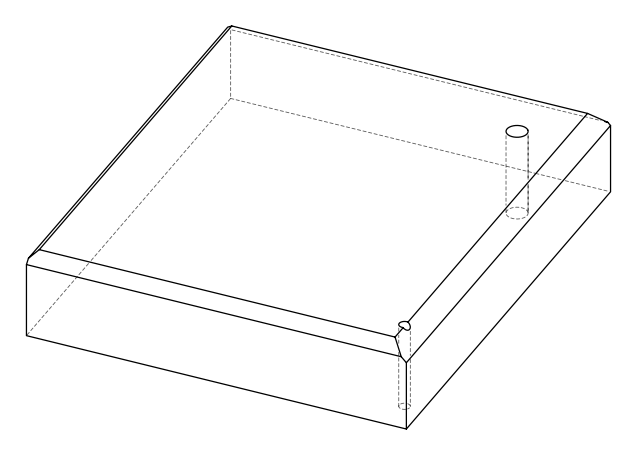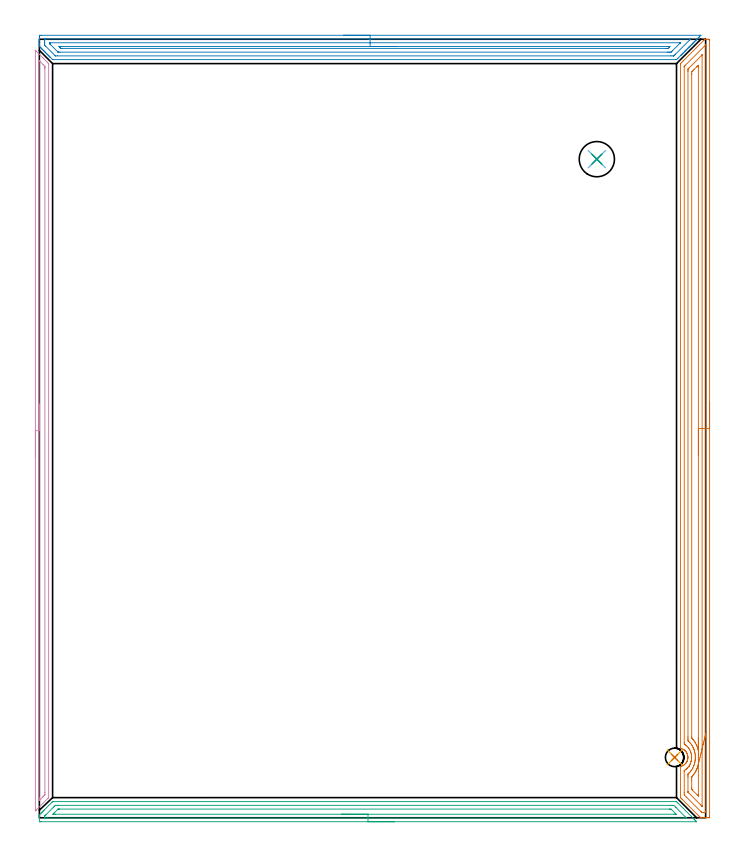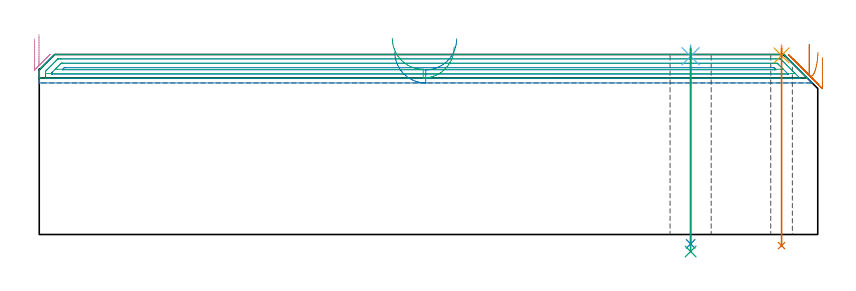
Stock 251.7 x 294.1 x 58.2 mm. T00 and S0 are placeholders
(PLAN: 9 operations, 4 tool changes, 29.2 min)
(1 AREA_MILL | FG_CHAMFER_SURFACE | UGT0205_001 | 9.63 min | 17795 mm3)
(2 AREA_MILL_1 | FG_CHAMFER_SURFACE_1 | UGT0205_001 | 7.99 min | 10323 mm3)
(3 AREA_MILL_2 | FG_CHAMFER_SURFACE_2 | UGT0205_001 | 6.04 min | 7024 mm3)
(4 AREA_MILL_3 | FG_CHAMFER_SURFACE_3 | UGT0205_001 | 4.71 min | 3517 mm3)
(5 SPOT_DRILL | STEP1HOLE | NXT0321_9005460120000 | 0.03 min | 4 mm3)
(6 SPOT_DRILL_1 | STEP1HOLE_1 | NXT0321_9005460120000 | 0.03 min | 0 mm3)
(7 DRILL_THROUGH_HOLE_INTO_CENTER | STEP1HOLE | UGT0301_465 | 0.26 min | 2211 mm3)
(8 DRILL_THROUGH_HOLE_INTO_CENTER_1 | STEP1HOLE_1 | NXT0301_055 | 0.25 min | 3205 mm3)
(9 DRILL_TO_ENLARGE_THROUGH_HOLE | STEP1HOLE_1 | UGT0301_267 | 0.26 min | 4862 mm3)
(TOOL UGT0205_001 | Chamfer Mill 20 x 3 x 45 deg. | D20 FL50 Z2)
(TOOL NXT0321_9005460120000 | NC Spot Drill, 142deg, 12mm, Carbide, Uncoated | D12 PA142 FL30 Z2)
(TOOL UGT0301_465 | Carbide Drill 7.0 mm | D7 PA118 FL69 Z2)
(TOOL NXT0301_055 | Carbide Drill 8.4mm [860.1-0840-042A1-MM 2214] | D8.4 PA140 FL61 Z2)
(TOOL UGT0301_267 | Twist Drill 13.3 mm | D13.3 PA118 FL108 Z2)
(OP 1 AREA_MILL)
G17 G21 G94 G90
T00 M6
G54
G17 G0 G90 X253.2 Y157.05 S1061 M3
G43 Z68.2 H0
Z57.2
G94 G1 Y157.012 Z56.328 F250.
Y156.898 Z55.464
Y156.709 Z54.612
Y156.447 Z53.78
Y156.113 Z52.974
Y155.71 Z52.2
Y155.242 Z51.464
Y154.71 Z50.772
Y154.121 Z50.129
Y153.478 Z49.54
Y152.786 Z49.008
Y152.05 Z48.54
Y151.276 Z48.137
Y150.47 Z47.803
Y149.638 Z47.541
Y148.787 Z47.352
Y147.922 Z47.238
Y147.05 Z47.2
Y0.612
X253.199 Y0.463 Z47.201
X253.191 Y0.002 Z47.205
X252.934 Y0. Z47.463
X252.605 Z47.792
X252.043 Z48.353
X251.713 Z48.683
X251.052 Z49.348
X250.129 Z50.271
X249.954 Z50.445
X249.807 Y0.001 Z50.59
X249.785 Y0.017 Z50.614
X249.486 Y0.314 Z50.914
X249.483 Y0.317 Z50.917
X249.038 Y0.761 Z51.359
X242.795 Y7.002 Z57.6
X242.516 Y7.284 Z57.884
X242.47 Y7.33 Z57.929
X242.268 Y7.535 Z58.129
X242.204 Y7.605 Z58.189
X242.2 Y7.755 Z58.2
Y19.363
X242.203 Y19.367 Z58.197
X242.209 Y19.373 Z58.191
X242.231 Y19.379 Z58.168
X242.485 Y19.443 Z57.913
X242.794 Y19.558 Z57.603
X243.022 Y19.661 Z57.376
X243.096 Y19.694 Z57.302
X243.241 Y19.776 Z57.154
X243.334 Y19.828 Z57.064
X243.562 Y19.981 Z56.837
X243.687 Y20.082 Z56.708
X243.775 Y20.152 Z56.621
X243.984 Y20.341 Z56.412
X244.091 Y20.469 Z56.309
X244.16 Y20.554 Z56.239
X244.282 Y20.704 Z56.114
X244.331 Y20.763 Z56.066
X244.486 Y20.99 Z55.912
X244.591 Y21.175 Z55.809
X244.62 Y21.228 Z55.78
X244.633 Y21.257 Z55.767
X244.755 Y21.543 Z55.642
X244.869 Y21.867 Z55.528
X244.904 Y22.042 Z55.491
X244.922 Y22.121 Z55.475
X244.929 Y22.169 Z55.469
X244.935 Y22.22 Z55.46
X244.964 Y22.43 Z55.431
X244.98 Y22.565 Z55.41
X244.994 Y22.789 Z55.401
X244.992 Y22.827 Z55.402
X244.989 Y22.935 Z55.408
X244.983 Y23.013
X244.98 Y23.036 Z55.41
X244.939 Y23.381 Z55.457
X244.925 Y23.458 Z55.474
X244.876 Y23.701 Z55.522
X244.869 Y23.736 Z55.529
X244.843 Y23.821 Z55.551
X244.841 Y23.828 Z55.553
X244.815 Y23.905 Z55.582
X244.8 Y23.943 Z55.598
X244.655 Y24.274 Z55.738
X244.618 Y24.363 Z55.778
X244.504 Y24.585 Z55.895
X244.418 Y24.721 Z55.981
X244.368 Y24.798 Z56.03
X244.282 Y24.907 Z56.114
X244.196 Y25.018 Z56.203
X244.183 Y25.035 Z56.216
X244.052 Y25.18 Z56.346
X243.984 Y25.254 Z56.412
X243.982 Y25.257 Z56.415
X243.918 Y25.316 Z56.481
X243.768 Y25.451 Z56.63
X243.733 Y25.483 Z56.664
X243.687 Y25.518 Z56.708
X243.567 Y25.613 Z56.832
X243.47 Y25.69 Z56.929
X243.097 Y25.902 Z57.303
X242.66 Y26.089 Z57.739
X242.425 Y26.163 Z57.973
X242.204 Y26.238 Z58.19
X242.2 Y26.506 Z58.2
Y284.559
X242.205 Y284.903 Z58.191
X242.34 Y285.041 Z58.057
X243.049 Y285.749 Z57.35
X243.093 Y285.794 Z57.305
X250.821 Y293.522 Z49.577
X250.92 Y293.62 Z49.48
X251.085 Y293.786 Z49.314
X251.267 Y293.968 Z49.13
X251.384 Y294.083 Z49.013
X251.406 Y294.099 Z48.99
X251.763 Y294.1 Z48.636
X252.605 Z47.79
X252.935 Z47.461
X253.191 Y294.098 Z47.205
X253.196 Y293.935 Z47.204
X253.2 Y293.636 Z47.2
Y147.05
X251.786 Z48.614
Y2.325
X251.779 Y2.016 Z48.621
X251.761 Y2.01 Z48.639
X251.713 Y2.007 Z48.687
X251.218 Y2.001 Z49.182
X250.821 Y2. Z49.579
X250.325 Y2.002 Z50.075
X250.277 Y2.006 Z50.123
X250.255 Y2.01 Z50.145
X250.164 Y2.095 Z50.236
X250.007 Y2.244 Z50.393
X249.929 Y2.321 Z50.471
X249.852 Y2.398 Z50.548
X244.495 Y7.755 Z55.905
X243.687 Y8.575 Z56.713
X243.621 Y8.648 Z56.779
X243.619 Y8.716 Z56.781
X243.614 Y9.541 Z56.786
Y9.614
X243.615 Y17.577 Z56.785
X243.616 Y17.65 Z56.784
X243.62 Y17.796 Z56.78
X243.622 Y17.828 Z56.778
X243.629 Y17.835 Z56.771
X243.649 Y17.85 Z56.751
X243.687 Y17.875 Z56.713
X244.051 Y18.106 Z56.349
X244.211 Y18.215 Z56.189
X244.541 Y18.47 Z55.859
X244.561 Y18.488 Z55.839
X244.579 Y18.504 Z55.821
X244.866 Y18.787 Z55.534
X244.997 Y18.945 Z55.403
X245.338 Y19.363 Z55.062
X245.374 Y19.412 Z55.026
X245.393 Y19.44 Z55.007
X245.471 Y19.562 Z54.929
X245.727 Y19.999 Z54.673
X245.849 Y20.256 Z54.551
X246.002 Y20.617 Z54.398
X246.183 Y21.149 Z54.217
X246.206 Y21.227 Z54.194
X246.221 Y21.291 Z54.179
X246.287 Y21.632 Z54.113
X246.353 Y22.042 Z54.047
X246.362 Y22.107 Z54.038
X246.403 Y22.894 Z53.997
X246.402 Y22.935 Z53.998
X246.362 Y23.497 Z54.038
X246.319 Y23.828 Z54.081
X246.315 Y23.851 Z54.085
X246.31 Y23.88 Z54.09
X246.21 Y24.344 Z54.19
X246.102 Y24.721 Z54.298
X245.929 Y25.155 Z54.471
X245.717 Y25.613 Z54.683
X245.471 Y26.042 Z54.929
X245.28 Y26.316 Z55.12
X245.131 Y26.506 Z55.269
X244.874 Y26.798 Z55.526
X244.579 Y27.081 Z55.821
X244.196 Y27.399 Z56.204
X244.041 Y27.509 Z56.359
X243.892 Y27.604 Z56.508
X243.687 Y27.733 Z56.713
X243.621 Y27.787 Z56.779
X243.614 Y28.292 Z56.786
X243.615 Y283.666 Z56.785
Y283.738
X243.618 Y283.812 Z56.782
X243.621 Y283.856 Z56.779
X243.637 Y283.877 Z56.763
X243.687 Y283.933 Z56.713
X243.998 Y284.248 Z56.402
X251.452 Y291.702 Z48.948
X251.583 Y291.832 Z48.817
X251.713 Y291.957 Z48.687
X251.759 Y291.998 Z48.641
X251.779 Y292.006 Z48.621
X251.786 Y291.702 Z48.614
Y147.05
X250.372 Z50.028
X250.371 Y4.634 Z50.029
X250.37 Y4.486 Z50.03
X250.367 Y4.369 Z50.033
X250.366 Y4.348 Z50.034
X250.326 Y4.384 Z50.074
X250.237 Y4.467 Z50.163
X249.929 Y4.771 Z50.471
X245.471 Y9.229 Z54.929
X245.162 Y9.541 Z55.238
X245.058 Y9.653 Z55.342
X245.035 Y9.684 Z55.365
X245.033 Y9.708 Z55.367
X245.031 Y9.763 Z55.369
X245.029 Y9.983 Z55.371
Y15.341
Y15.791
X245.032 Y16.231 Z55.368
X245.035 Y16.458 Z55.365
X245.046 Y16.563 Z55.354
X245.183 Y16.684 Z55.217
X245.334 Y16.821 Z55.066
X245.471 Y16.952 Z54.929
X245.783 Y17.265 Z54.617
X246.043 Y17.577 Z54.357
X246.183 Y17.757 Z54.217
X246.362 Y17.992 Z54.038
X246.666 Y18.47 Z53.734
X246.881 Y18.843 Z53.519
X247.123 Y19.363 Z53.277
X247.163 Y19.454 Z53.237
X247.254 Y19.679 Z53.146
X247.401 Y20.109 Z52.999
X247.448 Y20.256 Z52.952
X247.536 Y20.561 Z52.864
X247.591 Y20.811 Z52.809
X247.66 Y21.149 Z52.74
X247.722 Y21.573 Z52.678
X247.752 Y21.791 Z52.648
X247.771 Y22.042 Z52.629
X247.792 Y22.396 Z52.608
X247.816 Y22.935 Z52.584
X247.796 Y23.286 Z52.604
X247.751 Y23.828 Z52.649
X247.69 Y24.285 Z52.71
X247.605 Y24.721 Z52.795
X247.542 Y25.016 Z52.858
X247.423 Y25.444 Z52.977
X247.367 Y25.613 Z53.033
X247.254 Y25.906 Z53.146
X246.993 Y26.506 Z53.407
X246.92 Y26.665 Z53.48
X246.731 Y27.03 Z53.669
X246.51 Y27.399 Z53.89
X246.362 Y27.612 Z54.038
X246.072 Y27.999 Z54.328
X245.817 Y28.292 Z54.583
X245.471 Y28.642 Z54.929
X245.189 Y28.902 Z55.211
X245.035 Y29.043 Z55.365
X245.033 Y29.185 Z55.367
X245.03 Y29.627 Z55.37
X245.029 Y30.078 Z55.371
X245.028 Y30.521 Z55.372
X245.029 Y281.88 Z55.371
X245.03 Y282.321 Z55.37
X245.034 Y282.773 Z55.366
X245.036 Y282.823 Z55.364
X245.075 Y282.868 Z55.325
X245.14 Y282.937 Z55.26
X245.222 Y283.022 Z55.178
X245.471 Y283.272 Z54.929
X250.33 Y288.131 Z50.07
X250.344 Y288.144 Z50.056
X250.353 Y288.149 Z50.047
X250.362 Y288.152 Z50.038
X250.365 Y288.145 Z50.035
X250.368 Y288.131 Z50.032
X250.371 Y287.877 Z50.029
X250.372 Y147.05 Z50.028
X248.957 Z51.443
Y25.695
X248.955 Y25.613 Z51.445
X248.95 Y25.434 Z51.45
X248.888 Y25.658 Z51.512
X248.847 Y25.805 Z51.553
X248.633 Y26.506 Z51.767
X248.526 Y26.781 Z51.874
X248.366 Y27.179 Z52.034
X248.269 Y27.399 Z52.131
X248.146 Y27.669 Z52.254
X247.822 Y28.292 Z52.578
X247.696 Y28.509 Z52.704
X247.579 Y28.707 Z52.821
X247.256 Y29.183 Z53.144
X247.044 Y29.452 Z53.356
X246.855 Y29.676 Z53.545
X246.497 Y30.078 Z53.903
X246.45 Y30.134 Z53.95
X246.448 Y30.18 Z53.952
X246.445 Y30.281 Z53.955
X246.443 Y30.484 Z53.957
Y280.906
X246.444 Y280.987 Z53.956
X246.452 Y281.791 Z53.948
X246.534 Y281.88 Z53.866
X246.892 Y282.242 Z53.508
X247.254 Y282.606 Z53.146
X248.315 Y283.666 Z52.085
X248.398 Y283.748 Z52.002
X248.679 Y284.025 Z51.721
X248.948 Y284.287 Z51.452
X248.956 Y283.748 Z51.444
X248.957 Y283.666 Z51.443
Y147.05
Y146.178 Z51.481
Y145.314 Z51.595
Y144.462 Z51.783
Y143.63 Z52.046
Y142.824 Z52.38
Y142.05 Z52.782
Y141.314 Z53.251
Y140.622 Z53.782
Y139.979 Z54.372
Y139.39 Z55.015
Y138.858 Z55.707
Y138.39 Z56.443
Y137.987 Z57.216
Y137.653 Z58.022
Y137.391 Z58.854
Y137.202 Z59.706
Y137.088 Z60.571
Y137.05 Z61.443
G0 Z68.2
Y30.256
Z61.443
G1 Y30.218 Z60.571
Y30.104 Z59.706
Y29.915 Z58.855
Y29.653 Z58.022
Y29.319 Z57.217
Y28.916 Z56.443
Y28.448 Z55.707
Y27.916 Z55.015
Y27.327 Z54.372
Y26.684 Z53.782
Y25.992 Z53.251
Y25.256 Z52.782
Y24.482 Z52.38
Y23.676 Z52.046
Y22.844 Z51.783
Y21.992 Z51.595
Y21.128 Z51.481
Y20.256 Z51.443
Y8.648
X248.955 Y8.318 Z51.445
X248.953 Y8.236 Z51.447
X248.951 Y8.211 Z51.449
X248.927 Y8.232 Z51.473
X248.852 Y8.303 Z51.548
X248.501 Y8.648 Z51.899
X246.716 Y10.434 Z53.684
X246.537 Y10.618 Z53.863
X246.474 Y10.687 Z53.926
X246.449 Y10.718 Z53.951
X246.448 Y10.74 Z53.952
X246.445 Y10.84 Z53.955
X246.443 Y11.246 Z53.957
Y11.327
Y14.006
Y14.899
X246.445 Y15.305 Z53.955
X246.447 Y15.406 Z53.953
X246.45 Y15.452 Z53.95
X246.473 Y15.481 Z53.927
X246.565 Y15.588 Z53.835
X246.742 Y15.791 Z53.658
X246.972 Y16.074 Z53.428
X247.254 Y16.43 Z53.146
X247.362 Y16.577 Z53.038
X247.436 Y16.684 Z52.964
X247.71 Y17.121 Z52.69
X247.977 Y17.577 Z52.423
X248.036 Y17.688 Z52.364
X248.146 Y17.913 Z52.254
X248.319 Y18.297 Z52.081
X248.393 Y18.47 Z52.007
X248.448 Y18.61 Z51.952
X248.569 Y18.939 Z51.831
X248.717 Y19.363 Z51.683
X248.752 Y19.472 Z51.648
X248.792 Y19.609 Z51.608
X248.874 Y19.911 Z51.526
X248.957 Y20.256 Z51.443
X249.159 Y21.089 Z51.28
X249.364 Y21.932 Z51.192
X249.57 Y22.78 Z51.18
X249.775 Y23.625 Z51.244
X249.978 Y24.462 Z51.384
X250.178 Y25.284 Z51.599
X250.372 Y26.085 Z51.886
X250.56 Y26.858 Z52.244
X250.739 Y27.597 Z52.67
X250.91 Y28.298 Z53.161
X251.069 Y28.955 Z53.712
X251.216 Y29.563 Z54.321
X251.351 Y30.116 Z54.981
X251.471 Y30.612 Z55.689
X251.576 Y31.046 Z56.439
X251.666 Y31.414 Z57.224
X251.739 Y31.715 Z58.04
X251.795 Y31.945 Z58.88
G0 Z68.2
M5
M2
(OP 2 AREA_MILL_1)
G17 G21 G94 G90
T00 M6
G54
G17 G0 G90 X114.95 Y295.6 S1061 M3
G43 Z68.2 H0
Z59.
G94 G1 X114.988 Z58.128 F250.
X115.102 Z57.263
X115.291 Z56.412
X115.553 Z55.58
X115.887 Z54.774
X116.29 Z54.
X116.758 Z53.264
X117.29 Z52.572
X117.879 Z51.929
X118.522 Z51.34
X119.214 Z50.808
X119.95 Z50.34
X120.724 Z49.937
X121.53 Z49.603
X122.362 Z49.341
X123.213 Z49.152
X124.078 Z49.038
X124.95 Z49.
X249.662
X249.864 Y295.593 Z49.004
X249.881 Y295.591 Z49.005
X249.864 Y295.563 Z49.035
X249.439 Y295.139 Z49.461
X249.312 Y295.011 Z49.586
X249.268 Y294.967 Z49.632
X249.059 Y294.758 Z49.841
X249.015 Y294.714 Z49.883
X248.969 Y294.669 Z49.93
X248.762 Y294.462 Z50.137
X248.718 Y294.417 Z50.18
X248.671 Y294.371 Z50.228
X248.466 Y294.166 Z50.433
X248.421 Y294.12 Z50.478
X248.373 Y294.073 Z50.526
X248.17 Y293.87 Z50.729
X248.124 Y293.822 Z50.775
X248.075 Y293.775 Z50.824
X247.874 Y293.574 Z51.025
X247.827 Y293.525 Z51.072
X247.777 Y293.477 Z51.122
X247.578 Y293.278 Z51.321
X247.53 Y293.228 Z51.369
X247.479 Y293.178 Z51.421
X247.282 Y292.982 Z51.617
X247.233 Y292.931 Z51.666
X247.181 Y292.88 Z51.719
X246.986 Y292.686 Z51.913
X246.935 Y292.634 Z51.963
X246.883 Y292.582 Z52.017
X246.69 Y292.39 Z52.209
X246.638 Y292.337 Z52.26
X246.584 Y292.284 Z52.315
X246.394 Y292.093 Z52.506
X246.341 Y292.04 Z52.557
X246.286 Y291.986 Z52.613
X246.098 Y291.797 Z52.802
X246.044 Y291.743 Z52.854
X245.988 Y291.688 Z52.911
X245.802 Y291.501 Z53.098
X245.747 Y291.446 Z53.151
X245.69 Y291.39 Z53.209
X245.506 Y291.205 Z53.394
X245.45 Y291.149 Z53.448
X245.392 Y291.092 Z53.507
X245.21 Y290.909 Z53.69
X245.153 Y290.851 Z53.745
X245.094 Y290.793 Z53.806
X244.914 Y290.613 Z53.986
X244.856 Y290.554 Z54.042
X244.796 Y290.495 Z54.104
X244.617 Y290.317 Z54.282
X244.559 Y290.257 Z54.339
X244.498 Y290.197 Z54.402
X244.321 Y290.021 Z54.578
X244.262 Y289.96 Z54.636
X244.199 Y289.899 Z54.7
X244.025 Y289.725 Z54.874
X243.965 Y289.663 Z54.933
X243.901 Y289.601 Z54.998
X243.729 Y289.429 Z55.17
X243.668 Y289.366 Z55.231
X243.603 Y289.303 Z55.296
X243.433 Y289.133 Z55.466
X243.37 Y289.069 Z55.528
X243.305 Y289.005 Z55.594
X243.137 Y288.837 Z55.762
X243.073 Y288.772 Z55.825
X243.007 Y288.707 Z55.893
X242.841 Y288.54 Z56.059
X242.776 Y288.475 Z56.122
X242.709 Y288.408 Z56.191
X242.545 Y288.244 Z56.355
X242.479 Y288.178 Z56.419
X242.411 Y288.11 Z56.489
X242.249 Y287.948 Z56.651
X242.182 Y287.88 Z56.716
X241.499 Y287.199 Z57.401
X241.291 Y286.989 Z57.607
X240.817 Y286.517 Z58.081
X240.703 Y286.405 Z58.191
X240.324 Y286.4 Z58.2
X5.104
X5.005 Y286.404 Z58.189
X4.971 Y286.431 Z58.164
X4.864 Y286.535 Z58.063
X4.21 Y287.19 Z57.409
X4.112 Y287.286 Z57.31
X4.018 Y287.382 Z57.218
X3.912 Y287.488 Z57.111
X3.815 Y287.583 Z57.013
X3.722 Y287.678 Z56.921
X3.613 Y287.786 Z56.813
X3.518 Y287.88 Z56.716
X3.426 Y287.974 Z56.625
X3.315 Y288.084 Z56.515
X3.221 Y288.178 Z56.418
X3.129 Y288.27 Z56.329
X3.017 Y288.382 Z56.217
X2.923 Y288.475 Z56.121
X2.833 Y288.566 Z56.033
X2.719 Y288.681 Z55.919
X2.626 Y288.772 Z55.824
X2.537 Y288.862 Z55.737
X2.421 Y288.979 Z55.621
X2.329 Y289.069 Z55.527
X2.241 Y289.158 Z55.441
X2.123 Y289.277 Z55.323
X2.032 Y289.366 Z55.23
X1.945 Y289.455 Z55.145
X1.825 Y289.575 Z55.024
X1.735 Y289.663 Z54.933
X1.649 Y289.751 Z54.849
X1.527 Y289.873 Z54.726
X1.438 Y289.96 Z54.636
X1.353 Y290.047 Z54.553
X1.228 Y290.171 Z54.428
X1.141 Y290.257 Z54.339
X1.057 Y290.343 Z54.256
X0.93 Y290.469 Z54.13
X0.844 Y290.554 Z54.042
X0.632 Y290.767 Z53.832
X0.594 Y290.806 Z53.794
X0.202 Y291.198 Z53.402
X0.036 Y291.367 Z53.231
X0.005 Y291.405 Z53.191
X0.003 Y291.446 Z53.152
X0. Y291.499 Z53.099
Y291.553 Z53.045
Y292.337 Z52.257
Y293.597 Z50.999
Y294.12 Z50.475
Y294.75 Z49.846
X0.002 Y295.011 Z49.584
X0.008 Y295.591 Z49.005
X0.048 Y295.593 Z49.003
X0.632 Y295.6 Z49.
X124.95
Y294.186 Z50.414
X245.757
X245.889 Y294.184 Z50.416
X245.977 Y294.18 Z50.42
X246.017 Y294.177 Z50.423
X246.011 Y294.168 Z50.432
X245.968 Y294.12 Z50.48
X245.83 Y293.98 Z50.62
X245.69 Y293.84 Z50.76
X240.324 Y288.473 Z56.127
X240.026 Y288.177 Z56.423
X239.724 Y287.88 Z56.72
X239.665 Y287.827 Z56.773
X239.562 Y287.819 Z56.781
X239.495 Y287.815 Z56.785
X239.43
X238.602 Y287.814 Z56.786
X6.893 Y287.815 Z56.785
X6.058 Y287.821 Z56.779
X6.034 Y287.828 Z56.772
X5.998 Y287.854 Z56.746
X5.97 Y287.88 Z56.72
X2.404 Y291.446 Z53.154
X2.01 Y291.855 Z52.745
X2.004 Y292.337 Z52.263
X2.001 Y292.756 Z51.844
X2. Y293.228 Z51.372
Y293.648 Z50.952
X2.003 Y294.12 Z50.48
X2.006 Y294.171 Z50.429
X2.008 Y294.178 Z50.422
X2.066 Y294.182 Z50.418
X2.155 Y294.185 Z50.415
X2.288 Y294.186 Z50.414
X2.354
X124.95
Y292.772 Z51.828
X241.867 Y292.771 Z51.829
X242.113 Y292.768 Z51.832
X242.136 Y292.766 Z51.834
X242.151 Y292.762 Z51.838
X242.141 Y292.746 Z51.854
X242.132 Y292.733 Z51.867
X242.113 Y292.712 Z51.888
X239.064 Y289.663 Z54.937
X238.798 Y289.401 Z55.199
X238.707 Y289.313 Z55.287
X238.636 Y289.247 Z55.353
X238.535 Y289.236 Z55.364
X238.074 Y289.231 Z55.369
X237.641 Y289.229 Z55.371
X237.182
X7.787
X7.327 Y289.23 Z55.37
X7.112 Y289.234 Z55.366
X7.088 Y289.235 Z55.365
X7.055 Y289.256 Z55.344
X6.983 Y289.322 Z55.278
X6.893 Y289.407 Z55.193
X4.21 Y292.09 Z52.51
X4.09 Y292.215 Z52.385
X4.033 Y292.279 Z52.321
X4.01 Y292.309 Z52.291
X4.008 Y292.337 Z52.263
X4.003 Y292.543 Z52.057
X4.01 Y292.754 Z51.846
X4.014 Y292.766 Z51.834
X4.02 Y292.768 Z51.832
X4.046 Y292.77 Z51.83
X4.101 Y292.771 Z51.829
X4.21 Y292.772 Z51.828
X124.95
Y291.357 Z53.243
X237.641
X237.73 Y291.356 Z53.244
X238.266 Y291.35 Z53.25
X238.013 Y291.074 Z53.526
X237.712 Y290.765 Z53.835
X237.641 Y290.694 Z53.906
X237.591 Y290.652 Z53.948
X237.547 Y290.648 Z53.952
X237.463 Y290.646 Z53.954
X236.746 Y290.643 Z53.957
X236.658
X8.551
X8.17 Y290.648 Z53.952
X8.126 Y290.649 Z53.951
X8.041 Y290.719 Z53.881
X7.907 Y290.847 Z53.753
X7.787 Y290.963 Z53.637
X7.501 Y291.255 Z53.345
X7.45 Y291.31 Z53.29
X7.418 Y291.351 Z53.249
X7.876 Y291.357 Z53.243
X124.95
X125.822 Z53.281
X126.686 Z53.395
X127.538 Z53.583
X128.37 Z53.846
X129.176 Z54.18
X129.95 Z54.582
X130.686 Z55.051
X131.378 Z55.582
X132.021 Z56.172
X132.61 Z56.815
X133.141 Z57.507
X133.61 Z58.243
X134.013 Z59.016
X134.347 Z59.822
X134.609 Z60.654
X134.798 Z61.506
X134.912 Z62.371
X134.95 Z63.243
G0 Z68.2
M5
M2
(OP 3 AREA_MILL_2)
G17 G21 G94 G90
T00 M6
G54
G17 G0 G90 X134.15 Y-1.5 S1061 M3
G43 Z68.2 H0
Z60.6
G94 G1 X134.112 Z59.728 F250.
X133.998 Z58.864
X133.809 Z58.012
X133.547 Z57.18
X133.213 Z56.374
X132.81 Z55.6
X132.342 Z54.864
X131.81 Z54.172
X131.221 Z53.529
X130.578 Z52.94
X129.886 Z52.408
X129.15 Z51.94
X128.376 Z51.537
X127.57 Z51.203
X126.738 Z50.941
X125.887 Z50.752
X125.022 Z50.638
X124.15 Z50.6
X0.6
X0.313 Y-1.497 Z50.603
X0.004 Y-1.491 Z50.606
X0.001 Y-1.485 Z50.612
X0. Y-0.315 Z51.78
Y0.287 Z52.386
Y0.993 Z53.092
X0.003 Y1.063 Z53.162
X0.01 Y1.108 Z53.206
X0.154 Y1.255 Z53.353
X0.493 Y1.594 Z53.692
X0.6 Y1.701 Z53.799
X0.762 Y1.864 Z53.959
X0.919 Y2.02 Z54.118
X1.046 Y2.147 Z54.245
X1.198 Y2.3 Z54.395
X1.345 Y2.446 Z54.544
X1.492 Y2.593 Z54.691
X1.634 Y2.736 Z54.832
X1.771 Y2.872 Z54.97
X1.938 Y3.039 Z55.137
X4.686 Y5.786 Z57.885
X4.856 Y5.956 Z58.056
X4.978 Y6.076 Z58.172
X5.005 Y6.095 Z58.191
X5.06 Y6.1 Z58.2
X240.564
X240.695 Y6.097 Z58.189
X240.766 Y6.036 Z58.132
X241.01 Y5.791 Z57.89
X241.192 Y5.608 Z57.708
X246.984 Y-0.183 Z51.915
X247.117 Y-0.315 Z51.781
X247.254 Y-0.453 Z51.645
X247.41 Y-0.609 Z51.489
X247.553 Y-0.751 Z51.345
X247.7 Y-0.899 Z51.199
X247.836 Y-1.035 Z51.063
X247.989 Y-1.186 Z50.909
X248.146 Y-1.346 Z50.752
X248.289 Y-1.492 Z50.606
X248.24 Y-1.496 Z50.604
X248.146 Y-1.498 Z50.602
X247.95 Y-1.5 Z50.6
X124.15
Y-0.086 Z52.014
X3.042
X2.384 Y-0.084 Z52.016
X2.146 Y-0.082 Z52.018
X2.044 Y-0.079 Z52.021
X2.009 Y-0.07 Z52.03
X2.007 Y-0.051 Z52.049
X2.002 Y0.058 Z52.158
X2.008 Y0.557 Z52.657
X2.01 Y0.648 Z52.748
X2.068 Y0.711 Z52.811
X2.144 Y0.791 Z52.891
X2.384 Y1.034 Z53.134
X2.583 Y1.234 Z53.334
X5.393 Y4.043 Z56.143
X5.67 Y4.319 Z56.419
X5.952 Y4.6 Z56.7
X6.023 Y4.662 Z56.762
X6.045 Y4.679 Z56.779
X6.07 Y4.681 Z56.781
X6.189 Y4.684 Z56.784
X6.844 Y4.686 Z56.786
X7.079
X238.122
X238.779 Y4.684 Z56.784
X239.017 Y4.682 Z56.782
X239.672 Y4.672 Z56.772
X240.306 Y4.043 Z56.143
X240.564 Y3.787 Z55.887
X244.132 Y0.217 Z52.317
X244.391 Y-0.05 Z52.05
X244.414 Y-0.075 Z52.025
X244.397 Y-0.079 Z52.021
X244.31 Y-0.082 Z52.018
X244.132 Y-0.085 Z52.015
X243.897 Y-0.086 Z52.014
X243.24
X124.15
Y1.328 Z53.428
X5.952 Y1.329 Z53.429
X5.161 Y1.33 Z53.43
X5.158 Y1.332 Z53.432
X5.151 Y1.34 Z53.44
X5.234 Y1.428 Z53.528
X5.586 Y1.786 Z53.886
X6.909 Y3.109 Z55.209
X6.974 Y3.172 Z55.272
X7.061 Y3.25 Z55.35
X7.086 Y3.265 Z55.365
X7.191 Y3.268 Z55.368
X7.327 Y3.27 Z55.37
X7.532 Y3.271 Z55.371
X7.634 Y3.272 Z55.372
X237.99 Y3.271 Z55.371
X238.194 Y3.269 Z55.369
X238.599 Y3.264 Z55.364
X238.671 Y3.218 Z55.318
X238.726 Y3.172 Z55.272
X238.779 Y3.121 Z55.221
X240.564 Y1.335 Z53.435
Y1.33 Z53.43
X239.774 Y1.328 Z53.428
X124.15
X123.278 Z53.467
X122.414 Z53.58
X121.562 Z53.769
X120.73 Z54.032
X119.924 Z54.365
X119.15 Z54.768
X118.414 Z55.237
X117.722 Z55.768
X117.079 Z56.357
X116.49 Z57.001
X115.959 Z57.693
X115.49 Z58.428
X115.087 Z59.202
X114.753 Z60.008
X114.491 Z60.84
X114.302 Z61.692
X114.188 Z62.557
X114.15 Z63.428
G0 Z68.2
M5
M2
(OP 4 AREA_MILL_3)
G17 G21 G94 G90
T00 M6
G54
G17 G0 G90 X-1.5 Y136.25 S1061 M3
G43 Z68.2 H0
Z63.2
G94 G1 Y136.288 Z62.328 F250.
Y136.402 Z61.464
Y136.591 Z60.612
Y136.853 Z59.78
Y137.187 Z58.974
Y137.59 Z58.2
Y138.059 Z57.464
Y138.59 Z56.772
Y139.179 Z56.129
Y139.822 Z55.54
Y140.514 Z55.008
Y141.25 Z54.54
Y142.024 Z54.137
Y142.83 Z53.803
Y143.662 Z53.541
Y144.514 Z53.352
Y145.378 Z53.238
Y146.25 Z53.2
Y289.825
X-1.495 Y289.883 Z53.202
Y289.884 Z53.203
X-1.467 Y289.868 Z53.23
X-1.32 Y289.721 Z53.378
X-1.18 Y289.582 Z53.516
X1.361 Y287.04 Z56.06
X3.26 Y285.14 Z57.96
X3.458 Y284.94 Z58.154
X3.496 Y284.895 Z58.189
X3.5 Y284.805 Z58.2
Y7.695
X3.496 Y7.605 Z58.189
X3.458 Y7.56 Z58.154
X3.259 Y7.359 Z57.959
X-1.047 Y3.052 Z53.651
X-1.18 Y2.918 Z53.516
X-1.32 Y2.779 Z53.378
X-1.469 Y2.631 Z53.229
X-1.496 Y2.616 Z53.202
X-1.499 Y2.615 Z53.199
X-1.5 Y2.779 Z53.2
Y146.25
X-0.086 Z54.614
X-0.085 Y285.699 Z54.615
X-0.084 Y285.892 Z54.616
X-0.081 Y285.987 Z54.619
X-0.079 Y286.018 Z54.621
X-0.051 Y285.992 Z54.649
X0.25 Y285.699 Z54.95
X1.436 Y284.514 Z56.136
X2.034 Y283.911 Z56.734
X2.074 Y283.864 Z56.774
X2.079 Y283.826 Z56.779
X2.082 Y283.744 Z56.782
X2.084 Y283.578 Z56.784
X2.086 Y283.245 Z56.786
Y283.017
Y9.483
X2.084 Y8.819 Z56.784
X2.081 Y8.704 Z56.781
X2.079 Y8.651 Z56.779
X2.029 Y8.589 Z56.729
X1.732 Y8.285 Z56.432
X1.436 Y7.986 Z56.136
X1.293 Y7.842 Z55.993
X0.41 Y6.959 Z55.11
X0.251 Y6.801 Z54.951
X0.032 Y6.589 Z54.732
X-0.038 Y6.524 Z54.662
X-0.079 Y6.493 Z54.621
X-0.082 Y6.569 Z54.618
X-0.084 Y6.801 Z54.616
X-0.085 Y7.187 Z54.615
X-0.086 Y7.467 Z54.614
Y146.25
Y147.122 Z54.652
Y147.987 Z54.766
Y148.838 Z54.955
Y149.67 Z55.217
Y150.476 Z55.551
Y151.25 Z55.954
Y151.986 Z56.423
Y152.678 Z56.954
Y153.321 Z57.543
Y153.91 Z58.186
Y154.442 Z58.878
Y154.91 Z59.614
Y155.313 Z60.388
Y155.647 Z61.194
Y155.909 Z62.026
Y156.098 Z62.878
Y156.212 Z63.743
Y156.25 Z64.614
G0 Z68.2
M5
M2
(OP 5 SPOT_DRILL)
G17 G21 G94 G90
T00 M6
G54
G17 G0 G90 X240. Y22.8 S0 M3
G43 Z68.2 H0
G94 G81 G98 Z57.899 F250. R61.2
G80
M5
M2
(OP 6 SPOT_DRILL_1)
G17 G21 G94 G90
T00 M6
G54
G17 G0 G90 X210.6 Y248.8 S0 M3
G43 Z68.2 H0
G94 G81 G98 Z57.628 F250. R61.2
G80
M5
M2
(OP 7 DRILL_THROUGH_HOLE_INTO_CENTER)
G17 G21 G94 G90
T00 M6
G54
G17 G0 G90 X240. Y22.8 S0 M3
G43 Z68.2 H0
G94 G73 G98 Z-3.603 F250. Q6.867 R60.2
G80
M5
M2
(OP 8 DRILL_THROUGH_HOLE_INTO_CENTER_1)
G17 G21 G94 G90
T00 M6
G54
G17 G0 G90 X210.6 Y248.8 S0 M3
G43 Z68.2 H1
G94 G73 G98 Z-3.029 F250. Q7.654 R60.2
G80
M5
M2
(OP 9 DRILL_TO_ENLARGE_THROUGH_HOLE)
G17 G21 G94 G90
T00 M6
G54
G17 G0 G90 X210.6 Y248.8 S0 M3
G43 Z68.2 H0
G94 G73 G98 Z-5.496 F250. Q12.739 R60.2
G80
M5
M2
